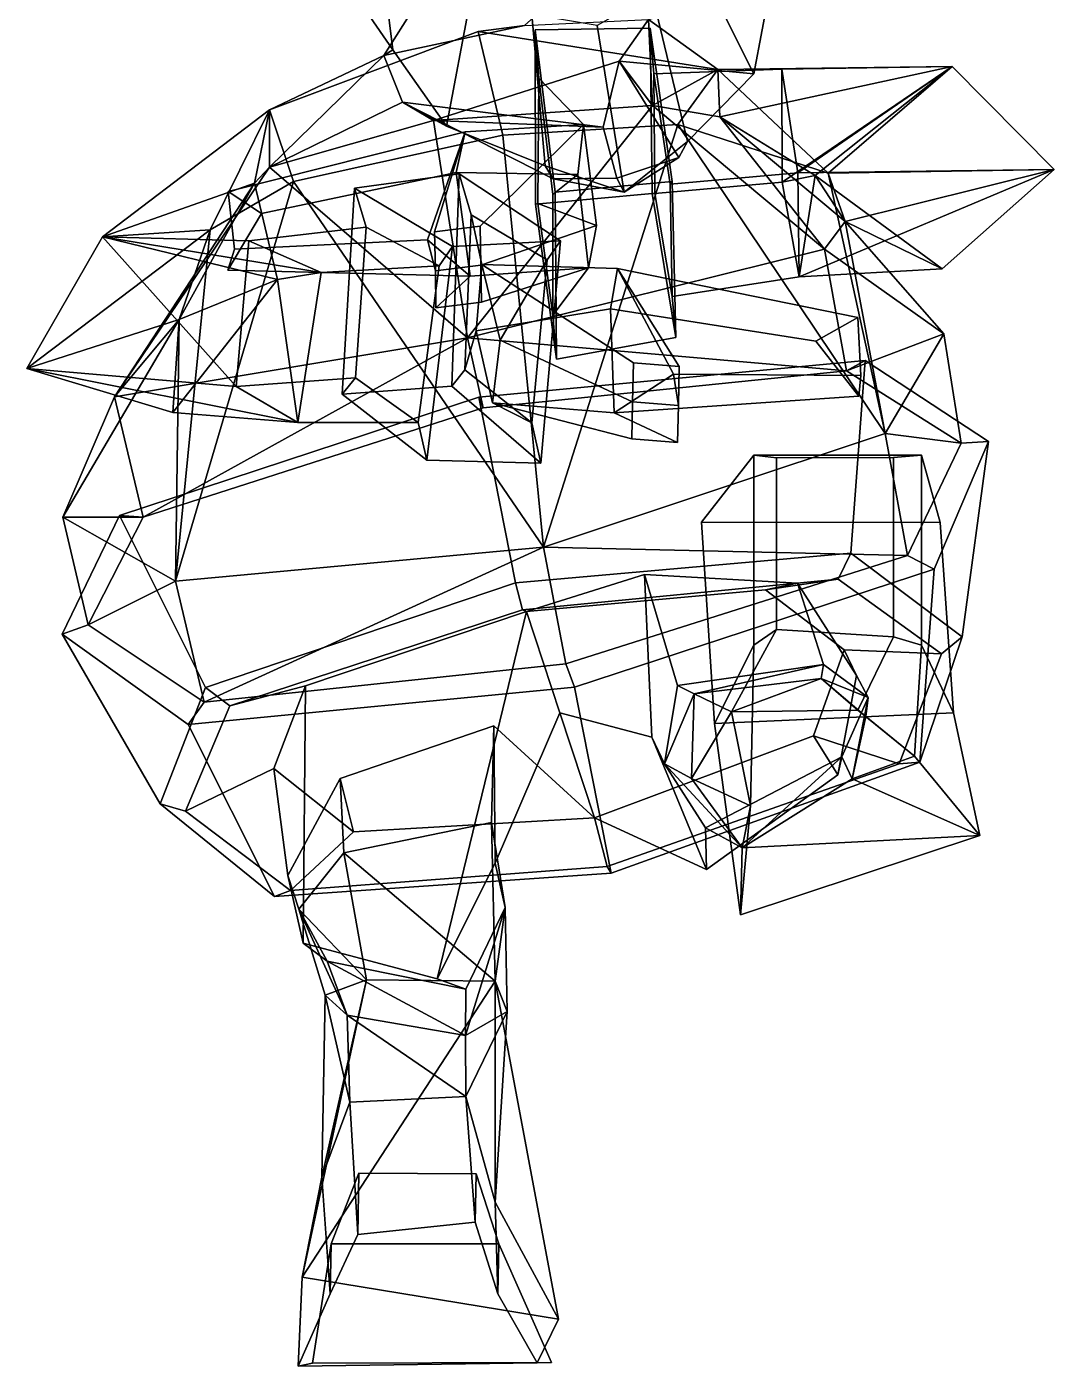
# Model space of a CAD drawing. Extents: x -152 to 137, y -213 to 355.
# Drawn here: x -152.4 to 136.7, y -213 to 163.6 of the extents above; entities that cross this region are included whole.
import ezdxf

# ---------------------------------------------------------------- set-up
doc = ezdxf.new("R2010")
doc.units = 0

msp = doc.modelspace()

# ---------------------------------------------------------------- linework, layer by layer
for points in [[(36.36599, 181.750946, 51.260868), (52.130814, 150.348328, 29.787294), (56.853523, 175.189636, 5.35441), (56.220848, 191.450195, 32.964954)], [(-49.413517, 157.107117, 10.951882), (-51.364155, 173.143433, 38.631847), (-49.67292, 183.417603, 32.132759), (-58.557117, 170.454681, 2.518643)], [(33.523499, 131.341675, 68.909218), (52.130814, 150.348328, 29.787294), (36.36599, 181.750946, 51.260868), (23.551144, 172.780945, 74.875305)], [(-51.937607, 155.555298, 0.538754), (-41.281219, 172.443359, -31.494701), (-0.441262, 174.676544, -43.297195), (-12.39072, 163.986176, -16.901499)], [(52.130814, 150.348328, 29.787294), (14.306544, 153.945526, 22.810211), (22.530575, 165.661621, 0.23587), (56.853523, 175.189636, 5.35441)], [(-49.413517, 157.107117, 10.951882), (-58.557117, 170.454681, 2.518643), (-41.281219, 172.443359, -31.494701), (-51.937607, 155.555298, 0.538754)], [(-27.663013, 170.855713, 54.633507), (-51.364155, 173.143433, 38.631847), (-49.413517, 157.107117, 10.951882), (-34.292454, 135.642456, 34.339523)], [(-6.565537, 124.520081, 71.020851), (-10.266356, 167.02655, 76.656601), (-27.663013, 170.855713, 54.633507), (-34.292454, 135.642456, 34.339523)], [(15.674075, 117.117493, 76.706055), (33.523499, 131.341675, 68.909218), (23.551144, 172.780945, 74.875305), (8.105914, 163.937561, 84.277039)], [(15.674075, 117.117493, 76.706055), (8.105914, 163.937561, 84.277039), (-10.266356, 167.02655, 76.656601), (-6.565537, 124.520081, 71.020851)], [(-25.376297, 162.254944, -22.568611), (-84.12928, 140.202606, -23.534355), (-51.937607, 155.555298, 0.538754), (-12.39072, 163.986176, -16.901499)], [(-25.376297, 162.254944, -22.568611), (-18.47473, 133.084717, -66.538635), (-77.360039, 120.048126, -63.901699), (-84.12928, 140.202606, -23.534355)], [(-12.39072, 163.986176, -16.901499), (22.530575, 165.661621, 0.23587), (41.976154, 151.591919, -23.595238), (-25.376297, 162.254944, -22.568611)], [(-25.376297, 162.254944, -22.568611), (41.976154, 151.591919, -23.595238), (30.731501, 136.114685, -60.529232), (-18.47473, 133.084717, -66.538635)], [(23.56686, 116.672272, 57.893818), (-9.303629, 113.746887, 60.763447), (-9.371908, 162.706604, 114.87867), (22.966101, 163.250244, 113.028969)], [(-3.751939, 117.097839, 156.742813), (29.209257, 120.077972, 155.44133), (22.966101, 163.250244, 113.028969), (-9.371908, 162.706604, 114.87867)], [(-9.303629, 113.746887, 60.763447), (-8.589653, 113.871307, 72.678818), (-8.295075, 149.18689, 113.717171), (-9.371908, 162.706604, 114.87867)], [(-3.751939, 117.097839, 156.742813), (-9.371908, 162.706604, 114.87867), (-8.295075, 149.18689, 113.717171), (-4.383827, 116.409912, 145.390457)], [(23.619978, 141.449341, 33.653625), (22.530575, 165.661621, 0.23587), (14.306544, 153.945526, 22.810211)], [(41.976154, 151.591919, -23.595238), (22.530575, 165.661621, 0.23587), (23.619978, 141.449341, 33.653625)], [(23.56686, 116.672272, 57.893818), (22.966101, 163.250244, 113.028969), (23.989214, 150.343628, 111.839508), (24.296804, 116.759064, 70.019577)], [(29.209257, 120.077972, 155.44133), (28.571348, 119.339142, 143.919205), (23.989214, 150.343628, 111.839508), (22.966101, 163.250244, 113.028969)], [(-84.12928, 140.202606, -23.534355), (-84.065704, 124.091736, 30.010159), (-51.937607, 155.555298, 0.538754)], [(-84.065704, 124.091736, 30.010159), (-46.723663, 142.43277, 23.155243), (-51.937607, 155.555298, 0.538754)], [(-34.292454, 135.642456, 34.339523), (-49.413517, 157.107117, 10.951882), (-51.937607, 155.555298, 0.538754), (-46.723663, 142.43277, 23.155243)], [(9.779652, 135.394714, 23.845552), (-37.975262, 137.237854, 32.893066), (14.306544, 153.945526, 22.810211)], [(-37.975262, 137.237854, 32.893066), (23.619978, 141.449341, 33.653625), (14.306544, 153.945526, 22.810211)], [(31.020636, 126.883789, 53.637806), (13.644152, 121.070984, 50.939976), (9.779652, 135.394714, 23.845552), (14.306544, 153.945526, 22.810211)], [(33.523499, 131.341675, 68.909218), (31.020636, 126.883789, 53.637806), (14.306544, 153.945526, 22.810211), (52.130814, 150.348328, 29.787294)], [(42.581799, 138.275635, 19.045029), (41.976154, 151.591919, -23.595238), (23.619978, 141.449341, 33.653625)], [(60.061024, 151.635986, 109.741608), (60.162231, 119.908325, 67.119446), (24.296804, 116.759064, 70.019577), (23.989214, 150.343628, 111.839508)], [(28.571348, 119.339142, 143.919205), (64.511711, 122.53363, 142.314682), (60.061024, 151.635986, 109.741608), (23.989214, 150.343628, 111.839508)], [(73.055954, 122.428802, -39.310867), (30.731501, 136.114685, -60.529232), (41.976154, 151.591919, -23.595238)], [(42.581799, 138.275635, 19.045029), (107.933464, 152.44458, 87.429832), (41.976154, 151.591919, -23.595238)], [(73.055954, 122.428802, -39.310867), (41.976154, 151.591919, -23.595238), (107.933464, 152.44458, 87.429832)], [(42.581799, 138.275635, 19.045029), (69.352699, 121.757813, 69.252876), (107.933464, 152.44458, 87.429832)], [(60.162231, 119.908325, 67.119446), (60.061024, 151.635986, 109.741608), (107.933464, 152.44458, 87.429832)], [(64.511711, 122.53363, 142.314682), (107.933464, 152.44458, 87.429832), (60.061024, 151.635986, 109.741608)], [(60.162231, 119.908325, 67.119446), (107.933464, 152.44458, 87.429832), (69.352699, 121.757813, 69.252876)], [(64.511711, 122.53363, 142.314682), (136.650269, 123.490356, 101.986656), (107.933464, 152.44458, 87.429832)], [(73.055954, 122.428802, -39.310867), (107.933464, 152.44458, 87.429832), (136.650269, 123.490356, 101.986656)], [(7.862379, 107.699005, 83.830322), (4.222091, 136.086121, 104.396461), (-8.295075, 149.18689, 113.717171), (-8.589653, 113.871307, 72.678818)], [(2.673694, 122.05603, 130.210419), (-4.383827, 116.409912, 145.390457), (-8.295075, 149.18689, 113.717171), (4.222091, 136.086121, 104.396461)], [(-88.363007, 119.60553, 15.139408), (-84.12928, 140.202606, -23.534355), (-131.096634, 104.554413, 76.821075)], [(-100.815468, 106.531891, -46.096214), (-131.096634, 104.554413, 76.821075), (-84.12928, 140.202606, -23.534355)], [(-100.815468, 106.531891, -46.096214), (-84.12928, 140.202606, -23.534355), (-77.360039, 120.048126, -63.901699)], [(-88.363007, 119.60553, 15.139408), (-84.065704, 124.091736, 30.010159), (-84.12928, 140.202606, -23.534355)], [(-37.975262, 137.237854, 32.893066), (-46.723663, 142.43277, 23.155243), (-84.065704, 124.091736, 30.010159)], [(-6.565537, 124.520081, 71.020851), (-34.292454, 135.642456, 34.339523), (-46.723663, 142.43277, 23.155243), (-4.305481, 120.872681, 55.498562)], [(-4.305481, 120.872681, 55.498562), (-46.723663, 142.43277, 23.155243), (9.779652, 135.394714, 23.845552), (13.644152, 121.070984, 50.939976)], [(9.779652, 135.394714, 23.845552), (-46.723663, 142.43277, 23.155243), (-37.975262, 137.237854, 32.893066)], [(-28.376822, 76.094177, 104.365303), (23.619978, 141.449341, 33.653625), (-37.975262, 137.237854, 32.893066)], [(-28.376822, 76.094177, 104.365303), (71.992226, 101.103638, 76.119888), (23.619978, 141.449341, 33.653625)], [(71.992226, 101.103638, 76.119888), (42.581799, 138.275635, 19.045029), (23.619978, 141.449341, 33.653625)], [(-28.376822, 76.094177, 104.365303), (-37.975262, 137.237854, 32.893066), (-84.065704, 124.091736, 30.010159)], [(-37.697823, 105.925873, 53.95977), (-29.033543, 134.036926, 105.391533), (4.222091, 136.086121, 104.396461), (-24.884073, 107.489166, 54.868546)], [(-31.590387, 122.662079, 139.794144), (2.673694, 122.05603, 130.210419), (4.222091, 136.086121, 104.396461), (-29.033543, 134.036926, 105.391533)], [(-24.611341, 96.562408, 57.983849), (-24.884073, 107.489166, 54.868546), (4.222091, 136.086121, 104.396461), (7.862379, 107.699005, 83.830322)], [(-6.997946, 17.269974, -105.002113), (-18.47473, 133.084717, -66.538635), (30.731501, 136.114685, -60.529232)], [(89.084946, 49.264786, -68.366508), (-6.997946, 17.269974, -105.002113), (30.731501, 136.114685, -60.529232)], [(89.084946, 49.264786, -68.366508), (30.731501, 136.114685, -60.529232), (73.055954, 122.428802, -39.310867)], [(71.992226, 101.103638, 76.119888), (77.844963, 108.814117, -0.962246), (42.581799, 138.275635, 19.045029)], [(77.844963, 108.814117, -0.962246), (69.352699, 121.757813, 69.252876), (42.581799, 138.275635, 19.045029)], [(-93.907196, 101.044342, 85.501282), (-95.78006, 117.287109, 99.463966), (-29.033543, 134.036926, 105.391533), (-39.637474, 103.72522, 78.531609)], [(-86.384926, 111.132477, 118.156395), (-31.590387, 122.662079, 139.794144), (-29.033543, 134.036926, 105.391533), (-95.78006, 117.287109, 99.463966)], [(-6.997946, 17.269974, -105.002113), (-77.360039, 120.048126, -63.901699), (-18.47473, 133.084717, -66.538635)], [(-37.430309, 94.960297, 56.955551), (-39.637474, 103.72522, 78.531609), (-29.033543, 134.036926, 105.391533), (-37.697823, 105.925873, 53.95977)], [(15.674075, 117.117493, 76.706055), (31.020636, 126.883789, 53.637806), (33.523499, 131.341675, 68.909218)], [(15.674075, 117.117493, 76.706055), (-6.565537, 124.520081, 71.020851), (-4.305481, 120.872681, 55.498562)], [(15.674075, 117.117493, 76.706055), (13.644152, 121.070984, 50.939976), (31.020636, 126.883789, 53.637806)], [(-28.376822, 76.094177, 104.365303), (-84.065704, 124.091736, 30.010159), (-127.663765, 59.570602, 67.401855)], [(-127.663765, 59.570602, 67.401855), (-84.065704, 124.091736, 30.010159), (-88.363007, 119.60553, 15.139408)], [(-95.800072, 95.201019, 103.844055), (-27.621944, 93.465118, 114.212563), (-31.590387, 122.662079, 139.794144), (-86.384926, 111.132477, 118.156395)], [(-32.820263, 62.539352, 161.372925), (-30.778389, 122.280853, 144.310318), (-60.176144, 118.242645, 131.31308), (-63.6665, 60.29483, 149.520203)], [(-32.605782, 101.85321, 66.65229), (-60.176144, 118.242645, 131.31308), (-30.778389, 122.280853, 144.310318), (-2.258872, 103.429626, 79.837181)], [(-32.820263, 62.539352, 161.372925), (-29.140091, 67.115402, 151.612564), (-27.385519, 110.737701, 137.943573), (-30.778389, 122.280853, 144.310318)], [(-27.621944, 93.465118, 114.212563), (5.614132, 95.856567, 114.299812), (2.673694, 122.05603, 130.210419), (-31.590387, 122.662079, 139.794144)], [(-2.258872, 103.429626, 79.837181), (-30.778389, 122.280853, 144.310318), (-27.385519, 110.737701, 137.943573), (-5.987523, 98.092896, 89.843063)], [(5.614132, 95.856567, 114.299812), (-4.441304, 82.512268, 111.977676), (-4.383827, 116.409912, 145.390457), (2.673694, 122.05603, 130.210419)], [(15.674075, 117.117493, 76.706055), (-4.305481, 120.872681, 55.498562), (13.644152, 121.070984, 50.939976)], [(64.877045, 93.303665, 107.522141), (64.511711, 122.53363, 142.314682), (28.571348, 119.339142, 143.919205), (29.179173, 87.746246, 109.816658)], [(64.877045, 93.303665, 107.522141), (60.162231, 119.908325, 67.119446), (69.352699, 121.757813, 69.252876)], [(64.877045, 93.303665, 107.522141), (136.650269, 123.490356, 101.986656), (64.511711, 122.53363, 142.314682)], [(64.877045, 93.303665, 107.522141), (105.097702, 95.50708, 87.178215), (136.650269, 123.490356, 101.986656)], [(64.877045, 93.303665, 107.522141), (69.352699, 121.757813, 69.252876), (105.097702, 95.50708, 87.178215)], [(105.097702, 95.50708, 87.178215), (69.352699, 121.757813, 69.252876), (77.844963, 108.814117, -0.962246)], [(77.844963, 108.814117, -0.962246), (73.055954, 122.428802, -39.310867), (136.650269, 123.490356, 101.986656)], [(89.084946, 49.264786, -68.366508), (73.055954, 122.428802, -39.310867), (77.844963, 108.814117, -0.962246)], [(105.097702, 95.50708, 87.178215), (77.844963, 108.814117, -0.962246), (136.650269, 123.490356, 101.986656)], [(-88.363007, 119.60553, 15.139408), (-131.096634, 104.554413, 76.821075), (-81.880035, 92.51857, 62.440781)], [(-127.663765, 59.570602, 67.401855), (-88.363007, 119.60553, 15.139408), (-109.54425, 81.253357, -12.873686)], [(-110.571053, 7.731735, -77.084541), (-77.360039, 120.048126, -63.901699), (-6.997946, 17.269974, -105.002113)], [(-110.571053, 7.731735, -77.084541), (-100.815468, 106.531891, -46.096214), (-77.360039, 120.048126, -63.901699)], [(-109.54425, 81.253357, -12.873686), (-88.363007, 119.60553, 15.139408), (-81.880035, 92.51857, 62.440781)], [(-95.800072, 95.201019, 103.844055), (-86.384926, 111.132477, 118.156395), (-95.78006, 117.287109, 99.463966), (-93.907196, 101.044342, 85.501282)], [(-63.6665, 60.29483, 149.520203), (-60.176144, 118.242645, 131.31308), (-56.912102, 107.259827, 125.167648), (-59.922165, 64.903061, 139.597672)], [(-32.605782, 101.85321, 66.65229), (-36.391323, 96.386673, 76.818954), (-56.912102, 107.259827, 125.167648), (-60.176144, 118.242645, 131.31308)], [(-3.344051, 70.093887, 112.68882), (-3.751939, 117.097839, 156.742813), (-4.383827, 116.409912, 145.390457), (-4.441304, 82.512268, 111.977676)], [(30.195889, 76.249451, 110.489555), (29.209257, 120.077972, 155.44133), (-3.751939, 117.097839, 156.742813), (-3.344051, 70.093887, 112.68882)], [(30.195889, 76.249451, 110.489555), (23.56686, 116.672272, 57.893818), (24.296804, 116.759064, 70.019577), (29.179173, 87.746246, 109.816658)], [(60.162231, 119.908325, 67.119446), (64.877045, 93.303665, 107.522141), (29.179173, 87.746246, 109.816658), (24.296804, 116.759064, 70.019577)], [(30.195889, 76.249451, 110.489555), (29.179173, 87.746246, 109.816658), (28.571348, 119.339142, 143.919205), (29.209257, 120.077972, 155.44133)], [(30.195889, 76.249451, 110.489555), (-3.344051, 70.093887, 112.68882), (-9.303629, 113.746887, 60.763447), (23.56686, 116.672272, 57.893818)], [(-3.344051, 70.093887, 112.68882), (-4.441304, 82.512268, 111.977676), (-8.589653, 113.871307, 72.678818), (-9.303629, 113.746887, 60.763447)], [(5.614132, 95.856567, 114.299812), (7.862379, 107.699005, 83.830322), (-8.589653, 113.871307, 72.678818), (-4.441304, 82.512268, 111.977676)], [(-25.927713, 78.135376, 133.851974), (-24.399094, 96.715607, 113.350601), (-27.385519, 110.737701, 137.943573), (-29.140091, 67.115402, 151.612564)], [(-19.223583, 75.438507, 88.995193), (-5.987523, 98.092896, 89.843063), (-27.385519, 110.737701, 137.943573), (-24.399094, 96.715607, 113.350601)], [(-100.815468, 106.531891, -46.096214), (-152.388031, 67.502228, 69.318954), (-131.096634, 104.554413, 76.821075)], [(-109.54425, 81.253357, -12.873686), (-152.388031, 67.502228, 69.318954), (-100.815468, 106.531891, -46.096214)], [(-110.571053, 7.731735, -77.084541), (-109.54425, 81.253357, -12.873686), (-100.815468, 106.531891, -46.096214)], [(-59.922165, 64.903061, 139.597672), (-56.912102, 107.259827, 125.167648), (-89.902672, 103.37384, 110.892914), (-93.492584, 62.490265, 126.494408)], [(-89.902672, 103.37384, 110.892914), (-56.912102, 107.259827, 125.167648), (-36.391323, 96.386673, 76.818954), (-69.549194, 94.525848, 62.615051)], [(-37.430309, 94.960297, 56.955551), (-37.697823, 105.925873, 53.95977), (-24.884073, 107.489166, 54.868546), (-24.611341, 96.562408, 57.983849)], [(-24.455706, 86.160339, 61.491791), (-24.611341, 96.562408, 57.983849), (7.862379, 107.699005, 83.830322), (5.614132, 95.856567, 114.299812)], [(71.992226, 101.103638, 76.119888), (105.557426, 77.295258, -3.14121), (77.844963, 108.814117, -0.962246)], [(105.557426, 77.295258, -3.14121), (89.084946, 49.264786, -68.366508), (77.844963, 108.814117, -0.962246)], [(-93.492584, 62.490265, 126.494408), (-131.096634, 104.554413, 76.821075), (-152.388031, 67.502228, 69.318954)], [(-69.549194, 94.525848, 62.615051), (-81.880035, 92.51857, 62.440781), (-131.096634, 104.554413, 76.821075)], [(-69.549194, 94.525848, 62.615051), (-131.096634, 104.554413, 76.821075), (-89.902672, 103.37384, 110.892914)], [(-93.492584, 62.490265, 126.494408), (-89.902672, 103.37384, 110.892914), (-131.096634, 104.554413, 76.821075)], [(-95.800072, 95.201019, 103.844055), (-93.907196, 101.044342, 85.501282), (-39.637474, 103.72522, 78.531609), (-27.621944, 93.465118, 114.212563)], [(-39.875576, 41.70491, 94.465843), (-42.244991, 52.280151, 98.492401), (-36.391323, 96.386673, 76.818954), (-32.605782, 101.85321, 66.65229)], [(-39.875576, 41.70491, 94.465843), (-32.605782, 101.85321, 66.65229), (-2.258872, 103.429626, 79.837181), (-7.76669, 40.852188, 106.125488)], [(-37.307495, 84.588898, 60.569363), (-27.621944, 93.465118, 114.212563), (-39.637474, 103.72522, 78.531609), (-37.430309, 94.960297, 56.955551)], [(-7.76669, 40.852188, 106.125488), (-2.258872, 103.429626, 79.837181), (-5.987523, 98.092896, 89.843063), (-10.330918, 52.267975, 110.487923)], [(78.246834, 66.845154, 74.772491), (71.992226, 101.103638, 76.119888), (-28.376822, 76.094177, 104.365303)], [(-21.373138, 57.817123, 114.185463), (-10.330918, 52.267975, 110.487923), (-5.987523, 98.092896, 89.843063), (-19.223583, 75.438507, 88.995193)], [(78.246834, 66.845154, 74.772491), (105.557426, 77.295258, -3.14121), (71.992226, 101.103638, 76.119888)], [(-76.131035, 52.293091, 85.755722), (-81.880035, 92.51857, 62.440781), (-69.549194, 94.525848, 62.615051)], [(-69.549194, 94.525848, 62.615051), (-36.391323, 96.386673, 76.818954), (-42.244991, 52.280151, 98.492401), (-76.131035, 52.293091, 85.755722)], [(-37.307495, 84.588898, 60.569363), (-37.430309, 94.960297, 56.955551), (-24.611341, 96.562408, 57.983849), (-24.455706, 86.160339, 61.491791)], [(-37.307495, 84.588898, 60.569363), (-24.455706, 86.160339, 61.491791), (5.614132, 95.856567, 114.299812), (-27.621944, 93.465118, 114.212563)], [(11.780216, 84.281738, 145.438309), (13.80331, 95.643097, 110.995735), (-24.399094, 96.715607, 113.350601), (-25.927713, 78.135376, 133.851974)], [(18.018848, 58.161591, 63.574753), (-19.223583, 75.438507, 88.995193), (-24.399094, 96.715607, 113.350601), (18.269156, 69.09964, 60.497467)], [(31.133463, 68.099152, 61.482861), (18.269156, 69.09964, 60.497467), (-24.399094, 96.715607, 113.350601), (13.80331, 95.643097, 110.995735)], [(69.605392, 75.219604, 132.108337), (81.363197, 81.836914, 114.975883), (13.80331, 95.643097, 110.995735), (11.780216, 84.281738, 145.438309)], [(82.267906, 65.572205, 100.942627), (29.542437, 65.90744, 86.080528), (13.80331, 95.643097, 110.995735), (81.363197, 81.836914, 114.975883)], [(30.907518, 57.122925, 64.44281), (31.133463, 68.099152, 61.482861), (13.80331, 95.643097, 110.995735), (29.542437, 65.90744, 86.080528)], [(-111.282074, 55.094635, 56.543644), (-109.54425, 81.253357, -12.873686), (-81.880035, 92.51857, 62.440781)], [(-76.131035, 52.293091, 85.755722), (-111.282074, 55.094635, 56.543644), (-81.880035, 92.51857, 62.440781)], [(12.882504, 55.02063, 119.646828), (11.780216, 84.281738, 145.438309), (-25.927713, 78.135376, 133.851974), (-21.373138, 57.817123, 114.185463)], [(81.702927, 59.758942, 119.383652), (69.605392, 75.219604, 132.108337), (11.780216, 84.281738, 145.438309), (12.882504, 55.02063, 119.646828)], [(-111.282074, 55.094635, 56.543644), (-152.388031, 67.502228, 69.318954), (-109.54425, 81.253357, -12.873686)], [(-127.663765, 59.570602, 67.401855), (-109.54425, 81.253357, -12.873686), (-142.227219, 25.750351, -13.960785)], [(-142.227219, 25.750351, -13.960785), (-109.54425, 81.253357, -12.873686), (-110.571053, 7.731735, -77.084541)], [(81.702927, 59.758942, 119.383652), (82.267906, 65.572205, 100.942627), (81.363197, 81.836914, 114.975883), (69.605392, 75.219604, 132.108337)], [(-119.628067, 25.682617, 66.13224), (-28.376822, 76.094177, 104.365303), (-127.663765, 59.570602, 67.401855)], [(-119.628067, 25.682617, 66.13224), (-24.041298, 56.446594, 98.677116), (-28.376822, 76.094177, 104.365303)], [(-21.373138, 57.817123, 114.185463), (-25.927713, 78.135376, 133.851974), (-29.140091, 67.115402, 151.612564), (-10.330918, 52.267975, 110.487923)], [(78.246834, 66.845154, 74.772491), (-28.376822, 76.094177, 104.365303), (-24.041298, 56.446594, 98.677116)], [(17.803843, 47.751572, 67.055901), (-21.373138, 57.817123, 114.185463), (-19.223583, 75.438507, 88.995193), (18.018848, 58.161591, 63.574753)], [(78.246834, 66.845154, 74.772491), (110.437813, 46.532211, 5.3652), (105.557426, 77.295258, -3.14121)], [(110.437813, 46.532211, 5.3652), (89.084946, 49.264786, -68.366508), (105.557426, 77.295258, -3.14121)], [(-14.925986, 7.244141, 124.32534), (79.445343, 15.551926, 96.148529), (83.500717, 69.799835, 83.214256), (-25.187284, 59.467163, 110.531876)], [(-25.187284, 59.467163, 110.531876), (83.500717, 69.799835, 83.214256), (78.246834, 66.845154, 74.772491), (-24.041298, 56.446594, 98.677116)], [(30.907518, 57.122925, 64.44281), (18.018848, 58.161591, 63.574753), (18.269156, 69.09964, 60.497467), (31.133463, 68.099152, 61.482861)], [(118.116531, 46.967773, 5.985728), (110.437813, 46.532211, 5.3652), (78.246834, 66.845154, 74.772491), (83.500717, 69.799835, 83.214256)], [(83.500717, 69.799835, 83.214256), (79.445343, 15.551926, 96.148529), (110.754791, -7.967941, 18.775633), (118.116531, 46.967773, 5.985728)], [(-76.131035, 52.293091, 85.755722), (-93.492584, 62.490265, 126.494408), (-152.388031, 67.502228, 69.318954)], [(-76.131035, 52.293091, 85.755722), (-152.388031, 67.502228, 69.318954), (-111.282074, 55.094635, 56.543644)], [(-76.131035, 52.293091, 85.755722), (-42.244991, 52.280151, 98.492401), (-59.922165, 64.903061, 139.597672), (-93.492584, 62.490265, 126.494408)], [(-39.875576, 41.70491, 94.465843), (-63.6665, 60.29483, 149.520203), (-59.922165, 64.903061, 139.597672), (-42.244991, 52.280151, 98.492401)], [(-7.76669, 40.852188, 106.125488), (-10.330918, 52.267975, 110.487923), (-29.140091, 67.115402, 151.612564), (-32.820263, 62.539352, 161.372925)], [(81.702927, 59.758942, 119.383652), (12.882504, 55.02063, 119.646828), (29.542437, 65.90744, 86.080528), (82.267906, 65.572205, 100.942627)], [(30.708097, 46.744659, 68.033394), (30.907518, 57.122925, 64.44281), (29.542437, 65.90744, 86.080528), (12.882504, 55.02063, 119.646828)], [(-39.875576, 41.70491, 94.465843), (-7.76669, 40.852188, 106.125488), (-32.820263, 62.539352, 161.372925), (-63.6665, 60.29483, 149.520203)], [(-119.628067, 25.682617, 66.13224), (-127.663765, 59.570602, 67.401855), (-142.227219, 25.750351, -13.960785)], [(-14.925986, 7.244141, 124.32534), (-25.187284, 59.467163, 110.531876), (-126.309235, 26.154526, 74.052856), (-102.091171, -22.211853, 88.221695)], [(-25.187284, 59.467163, 110.531876), (-24.041298, 56.446594, 98.677116), (-119.628067, 25.682617, 66.13224), (-126.309235, 26.154526, 74.052856)], [(30.708097, 46.744659, 68.033394), (12.882504, 55.02063, 119.646828), (-21.373138, 57.817123, 114.185463), (17.803843, 47.751572, 67.055901)], [(30.708097, 46.744659, 68.033394), (17.803843, 47.751572, 67.055901), (18.018848, 58.161591, 63.574753), (30.907518, 57.122925, 64.44281)], [(95.378052, 14.889511, -70.039375), (-6.997946, 17.269974, -105.002113), (89.084946, 49.264786, -68.366508)], [(110.437813, 46.532211, 5.3652), (95.378052, 14.889511, -70.039375), (89.084946, 49.264786, -68.366508)], [(102.859001, 11.089966, -80.423149), (95.378052, 14.889511, -70.039375), (110.437813, 46.532211, 5.3652), (118.116531, 46.967773, 5.985728)], [(110.754791, -7.967941, 18.775633), (98.803627, -43.157944, -67.488869), (102.859001, 11.089966, -80.423149), (118.116531, 46.967773, 5.985728)], [(37.409695, 24.300827, 180.889526), (104.593094, 24.196396, 181.042633), (99.316528, 43.122574, 153.297897), (52.176582, 43.122574, 153.297897)], [(37.409695, 24.300827, 180.889526), (52.176582, 43.122574, 153.297897), (52.176575, -10.251999, 127.036537), (41.113564, -32.273804, 139.601273)], [(52.176582, 43.122574, 153.297897), (58.490707, 42.405487, 128.058395), (58.4907, -5.919052, 106.88205), (52.176575, -10.251999, 127.036537)], [(52.176582, 43.122574, 153.297897), (99.316528, 43.122574, 153.297897), (91.480225, 42.509918, 127.905312), (58.490707, 42.405487, 128.058395)], [(58.490707, 42.405487, 128.058395), (91.480225, 42.509918, 127.905312), (91.480217, -7.946625, 109.854347), (58.4907, -5.919052, 106.88205)], [(99.316528, 43.122574, 153.297897), (99.316521, -10.251999, 127.036537), (91.480217, -7.946625, 109.854347), (91.480225, 42.509918, 127.905312)], [(104.593094, 24.196396, 181.042633), (108.296951, -29.27372, 141.775986), (99.316521, -10.251999, 127.036537), (99.316528, 43.122574, 153.297897)], [(-126.309235, 26.154526, 74.052856), (-142.390915, -7.223785, -5.389391), (-114.866486, -54.902367, 8.923826), (-102.091171, -22.211853, 88.221695)], [(-142.390915, -7.223785, -5.389391), (-126.309235, 26.154526, 74.052856), (-119.628067, 25.682617, 66.13224), (-135.150818, -4.555878, -5.358485)], [(-119.628067, 25.682617, 66.13224), (-142.227219, 25.750351, -13.960785), (-135.150818, -4.555878, -5.358485)], [(-135.150818, -4.555878, -5.358485), (-142.227219, 25.750351, -13.960785), (-110.571053, 7.731735, -77.084541)], [(104.593094, 24.196396, 181.042633), (37.409695, 24.300827, 180.889526), (41.113564, -32.273804, 139.601273), (108.296951, -29.27372, 141.775986)], [(-102.496841, -26.273026, -78.679626), (-110.571053, 7.731735, -77.084541), (-6.997946, 17.269974, -105.002113)], [(-102.496841, -26.273026, -78.679626), (-6.997946, 17.269974, -105.002113), (-0.718249, -15.551315, -102.689728)], [(-14.925986, 7.244141, 124.32534), (-12.887633, -0.317947, 113.67012), (75.854416, 8.257217, 88.92984), (79.445343, 15.551926, 96.148529)], [(95.378052, 14.889511, -70.039375), (-0.718249, -15.551315, -102.689728), (-6.997946, 17.269974, -105.002113)], [(79.445343, 15.551926, 96.148529), (75.854416, 8.257217, 88.92984), (104.933624, -12.703049, 19.386673), (110.754791, -7.967941, 18.775633)], [(102.859001, 11.089966, -80.423149), (1.707692, -22.134384, -116.926498), (-0.718249, -15.551315, -102.689728), (95.378052, 14.889511, -70.039375)], [(-135.150818, -4.555878, -5.358485), (-110.571053, 7.731735, -77.084541), (-102.496841, -26.273026, -78.679626)], [(-12.887633, -0.317947, 113.67012), (-11.833876, -0.859619, 92.118019), (55.434166, 5.232178, 71.81189), (75.854416, 8.257217, 88.92984)], [(-11.833876, -0.859619, 92.118019), (21.346527, 9.617935, 68.373215), (64.409393, 7.131805, 48.079437), (55.434166, 5.232178, 71.81189)], [(23.404423, -36.179237, 22.485647), (21.346527, 9.617935, 68.373215), (-11.833876, -0.859619, 92.118019), (-2.461946, -29.282845, 12.896194)], [(98.803627, -43.157944, -67.488869), (11.982021, -74.362572, -103.130661), (1.707692, -22.134384, -116.926498), (102.859001, 11.089966, -80.423149)], [(30.626677, -21.618652, 47.833641), (21.346527, 9.617935, 68.373215), (23.404423, -36.179237, 22.485647), (27.017385, -43.630844, 28.807718)], [(30.626677, -21.618652, 47.833641), (71.746964, -15.715088, 36.601063), (64.409393, 7.131805, 48.079437), (21.346527, 9.617935, 68.373215)], [(75.854416, 8.257217, 88.92984), (55.434166, 5.232178, 71.81189), (77.5858, -11.614792, 16.528639), (104.933624, -12.703049, 19.386673)], [(-14.925986, 7.244141, 124.32534), (-102.091171, -22.211853, 88.221695), (-95.303787, -27.347641, 81.456177), (-12.887633, -0.317947, 113.67012)], [(55.434166, 5.232178, 71.81189), (64.409393, 7.131805, 48.079437), (81.025337, -18.846085, 18.218353), (77.5858, -11.614792, 16.528639)], [(71.746964, -15.715088, 36.601063), (84.262527, -25.039192, 22.828188), (81.025337, -18.846085, 18.218353), (64.409393, 7.131805, 48.079437)], [(-12.887633, -0.317947, 113.67012), (-95.303787, -27.347641, 81.456177), (-74.014503, -21.696136, 66.159477), (-11.833876, -0.859619, 92.118019)], [(-11.833876, -0.859619, 92.118019), (-74.014503, -21.696136, 66.159477), (-74.65432, -94.040817, 23.804382), (-36.975388, -104.119362, 47.354988)], [(-2.461946, -29.282845, 12.896194), (-11.833876, -0.859619, 92.118019), (-36.975388, -104.119362, 47.354988), (-20.625631, -71.610474, 7.813053)], [(-106.950951, -32.555344, -89.584549), (-142.390915, -7.223785, -5.389391), (-135.150818, -4.555878, -5.358485), (-102.496841, -26.273026, -78.679626)], [(-114.866486, -54.902367, 8.923826), (-142.390915, -7.223785, -5.389391), (-106.950951, -32.555344, -89.584549), (-82.732895, -80.921722, -75.41571)], [(51.183517, -55.479095, 98.402443), (52.176575, -10.251999, 127.036537), (58.4907, -5.919052, 106.88205), (45.861088, -29.053452, 75.502014)], [(45.861088, -29.053452, 75.502014), (58.4907, -5.919052, 106.88205), (91.480217, -7.946625, 109.854347), (81.405891, -28.535767, 73.240715)], [(48.409302, -86.128723, 124.45298), (41.113564, -32.273804, 139.601273), (52.176575, -10.251999, 127.036537), (51.183517, -55.479095, 98.402443)], [(97.318069, -41.530464, 88.807671), (81.405891, -28.535767, 73.240715), (91.480217, -7.946625, 109.854347), (99.316521, -10.251999, 127.036537)], [(110.754791, -7.967941, 18.775633), (104.933624, -12.703049, 19.386673), (92.985634, -43.698425, -55.882023), (98.803627, -43.157944, -67.488869)], [(115.716225, -63.82621, 109.438393), (97.318069, -41.530464, 88.807671), (99.316521, -10.251999, 127.036537), (108.296951, -29.27372, 141.775986)], [(77.5858, -11.614792, 16.528639), (81.025337, -18.846085, 18.218353), (75.792961, -46.792534, -16.295065), (68.970947, -35.822235, -42.615829)], [(104.933624, -12.703049, 19.386673), (77.5858, -11.614792, 16.528639), (68.970947, -35.822235, -42.615829), (92.985634, -43.698425, -55.882023)], [(-106.950951, -32.555344, -89.584549), (-102.496841, -26.273026, -78.679626), (-0.718249, -15.551315, -102.689728), (1.707692, -22.134384, -116.926498)], [(35.39175, -23.987762, 61.309204), (71.746964, -15.715088, 36.601063), (30.626677, -21.618652, 47.833641)], [(35.39175, -23.987762, 61.309204), (71.056564, -19.697189, 52.402622), (71.746964, -15.715088, 36.601063)], [(71.056564, -19.697189, 52.402622), (84.262527, -25.039192, 22.828188), (71.746964, -15.715088, 36.601063)], [(-102.091171, -22.211853, 88.221695), (-114.866486, -54.902367, 8.923826), (-107.71479, -56.938812, 10.10133), (-95.303787, -27.347641, 81.456177)], [(-95.303787, -27.347641, 81.456177), (-107.71479, -56.938812, 10.10133), (-82.925682, -45.004883, 9.519867), (-74.014503, -21.696136, 66.159477)], [(-82.732895, -80.921722, -75.41571), (-106.950951, -32.555344, -89.584549), (1.707692, -22.134384, -116.926498), (11.982021, -74.362572, -103.130661)], [(-74.014503, -21.696136, 66.159477), (-82.925682, -45.004883, 9.519867), (-78.94207, -75.026649, -5.790071), (-74.65432, -94.040817, 23.804382)], [(35.39175, -23.987762, 61.309204), (30.626677, -21.618652, 47.833641), (27.017385, -43.630844, 28.807718)], [(45.861088, -29.053452, 75.502014), (71.056564, -19.697189, 52.402622), (35.39175, -23.987762, 61.309204)], [(81.405891, -28.535767, 73.240715), (71.056564, -19.697189, 52.402622), (45.861088, -29.053452, 75.502014)], [(71.056564, -19.697189, 52.402622), (83.696373, -30.31971, 45.87978), (84.262527, -25.039192, 22.828188)], [(81.405891, -28.535767, 73.240715), (83.696373, -30.31971, 45.87978), (71.056564, -19.697189, 52.402622)], [(84.262527, -25.039192, 22.828188), (76.884048, -41.722488, 10.297123), (75.792961, -46.792534, -16.295065), (81.025337, -18.846085, 18.218353)], [(35.39175, -23.987762, 61.309204), (27.017385, -43.630844, 28.807718), (34.65337, -47.795776, 54.918194)], [(45.861088, -29.053452, 75.502014), (35.39175, -23.987762, 61.309204), (34.65337, -47.795776, 54.918194)], [(79.804161, -47.848007, 42.122414), (76.884048, -41.722488, 10.297123), (84.262527, -25.039192, 22.828188)], [(83.696373, -30.31971, 45.87978), (79.804161, -47.848007, 42.122414), (84.262527, -25.039192, 22.828188)], [(7.285548, -58.845085, -69.500328), (-2.461946, -29.282845, 12.896194), (-20.625631, -71.610474, 7.813053), (-20.964382, -32.977051, -33.261467)], [(23.404423, -36.179237, 22.485647), (-2.461946, -29.282845, 12.896194), (7.285548, -58.845085, -69.500328), (38.859699, -73.34259, -30.664482)], [(51.183517, -55.479095, 98.402443), (45.861088, -29.053452, 75.502014), (34.65337, -47.795776, 54.918194)], [(115.716225, -63.82621, 109.438393), (108.296951, -29.27372, 141.775986), (41.113564, -32.273804, 139.601273), (48.409302, -86.128723, 124.45298)], [(97.318069, -41.530464, 88.807671), (83.696373, -30.31971, 45.87978), (81.405891, -28.535767, 73.240715)], [(-60.477726, -62.750542, -48.268234), (7.285548, -58.845085, -69.500328), (-20.964382, -32.977051, -33.261467), (-64.247169, -47.798325, -28.596313)], [(-63.240833, -68.685455, -28.20075), (-64.247169, -47.798325, -28.596313), (-20.964382, -32.977051, -33.261467), (-21.692753, -60.162903, -21.317789)], [(-17.769093, -84.045433, -4.153111), (-21.692753, -60.162903, -21.317789), (-20.964382, -32.977051, -33.261467), (-20.625631, -71.610474, 7.813053)], [(97.318069, -41.530464, 88.807671), (79.804161, -47.848007, 42.122414), (83.696373, -30.31971, 45.87978)], [(68.970947, -35.822235, -42.615829), (75.792961, -46.792534, -16.295065), (38.859699, -73.34259, -30.664482), (7.285548, -58.845085, -69.500328)], [(92.985634, -43.698425, -55.882023), (68.970947, -35.822235, -42.615829), (7.285548, -58.845085, -69.500328), (10.924763, -72.536285, -87.61837)], [(27.017385, -43.630844, 28.807718), (23.404423, -36.179237, 22.485647), (38.859699, -73.34259, -30.664482), (38.529892, -61.630035, 7.366044)], [(-107.71479, -56.938812, 10.10133), (-78.172569, -79.303284, -63.355686), (-60.477726, -62.750542, -48.268234), (-82.925682, -45.004883, 9.519867)], [(-82.925682, -45.004883, 9.519867), (-60.477726, -62.750542, -48.268234), (-64.247169, -47.798325, -28.596313), (-78.94207, -75.026649, -5.790071)], [(98.803627, -43.157944, -67.488869), (92.985634, -43.698425, -55.882023), (10.924763, -72.536285, -87.61837), (11.982021, -74.362572, -103.130661)], [(48.849598, -67.2967, 45.493496), (27.017385, -43.630844, 28.807718), (38.529892, -61.630035, 7.366044)], [(34.65337, -47.795776, 54.918194), (27.017385, -43.630844, 28.807718), (48.849598, -67.2967, 45.493496)], [(76.884048, -41.722488, 10.297123), (38.529892, -61.630035, 7.366044), (38.859699, -73.34259, -30.664482), (75.792961, -46.792534, -16.295065)], [(48.849598, -67.2967, 45.493496), (38.529892, -61.630035, 7.366044), (76.884048, -41.722488, 10.297123)], [(79.804161, -47.848007, 42.122414), (48.849598, -67.2967, 45.493496), (76.884048, -41.722488, 10.297123)], [(115.716225, -63.82621, 109.438393), (79.804161, -47.848007, 42.122414), (97.318069, -41.530464, 88.807671)], [(-75.816345, -84.50061, -21.430056), (-78.94207, -75.026649, -5.790071), (-64.247169, -47.798325, -28.596313), (-63.240833, -68.685455, -28.20075)], [(51.183517, -55.479095, 98.402443), (34.65337, -47.795776, 54.918194), (48.849598, -67.2967, 45.493496)], [(115.716225, -63.82621, 109.438393), (48.849598, -67.2967, 45.493496), (79.804161, -47.848007, 42.122414)], [(-114.866486, -54.902367, 8.923826), (-82.732895, -80.921722, -75.41571), (-78.172569, -79.303284, -63.355686), (-107.71479, -56.938812, 10.10133)], [(48.409302, -86.128723, 124.45298), (51.183517, -55.479095, 98.402443), (48.849598, -67.2967, 45.493496)], [(-78.172569, -79.303284, -63.355686), (10.924763, -72.536285, -87.61837), (7.285548, -58.845085, -69.500328), (-60.477726, -62.750542, -48.268234)], [(-20.662117, -104.800888, -34.701038), (-63.240833, -68.685455, -28.20075), (-21.692753, -60.162903, -21.317789)], [(-20.662117, -104.800888, -34.701038), (-21.692753, -60.162903, -21.317789), (-17.769093, -84.045433, -4.153111)], [(48.409302, -86.128723, 124.45298), (48.849598, -67.2967, 45.493496), (115.716225, -63.82621, 109.438393)], [(-56.857864, -104.386414, -37.293797), (-75.816345, -84.50061, -21.430056), (-63.240833, -68.685455, -28.20075)], [(-56.857864, -104.386414, -37.293797), (-63.240833, -68.685455, -28.20075), (-20.662117, -104.800888, -34.701038)], [(-82.732895, -80.921722, -75.41571), (11.982021, -74.362572, -103.130661), (10.924763, -72.536285, -87.61837), (-78.172569, -79.303284, -63.355686)], [(-67.898834, -99.167061, -9.220834), (-74.65432, -94.040817, 23.804382), (-78.94207, -75.026649, -5.790071), (-75.816345, -84.50061, -21.430056)], [(-28.858908, -107.057678, 7.882088), (-17.769093, -84.045433, -4.153111), (-20.625631, -71.610474, 7.813053), (-36.975388, -104.119362, 47.354988)], [(-62.234245, -114.320763, -13.310002), (-67.898834, -99.167061, -9.220834), (-75.816345, -84.50061, -21.430056)], [(-62.234245, -114.320763, -13.310002), (-75.816345, -84.50061, -21.430056), (-68.404373, -108.735039, -27.19709)], [(-68.404373, -108.735039, -27.19709), (-75.816345, -84.50061, -21.430056), (-56.857864, -104.386414, -37.293797)], [(-28.933472, -120.084503, 2.197106), (-17.243305, -113.283241, -13.872566), (-17.769093, -84.045433, -4.153111)], [(-28.933472, -120.084503, 2.197106), (-17.769093, -84.045433, -4.153111), (-28.858908, -107.057678, 7.882088)], [(-17.243305, -113.283241, -13.872566), (-20.662117, -104.800888, -34.701038), (-17.769093, -84.045433, -4.153111)], [(-28.858908, -107.057678, 7.882088), (-36.975388, -104.119362, 47.354988), (-74.65432, -94.040817, 23.804382), (-67.898834, -99.167061, -9.220834)], [(-28.933472, -120.084503, 2.197106), (-28.858908, -107.057678, 7.882088), (-67.898834, -99.167061, -9.220834)], [(-28.933472, -120.084503, 2.197106), (-67.898834, -99.167061, -9.220834), (-62.234245, -114.320763, -13.310002)], [(-74.954964, -188.034012, -64.004967), (-69.35994, -159.829346, -38.115623), (-56.857864, -104.386414, -37.293797)], [(-74.954964, -188.034012, -64.004967), (-56.857864, -104.386414, -37.293797), (-20.662117, -104.800888, -34.701038)], [(-2.851933, -199.784256, -53.050655), (-74.954964, -188.034012, -64.004967), (-20.662117, -104.800888, -34.701038)], [(-69.35994, -159.829346, -38.115623), (-68.404373, -108.735039, -27.19709), (-56.857864, -104.386414, -37.293797)], [(-2.851933, -199.784256, -53.050655), (-20.662117, -104.800888, -34.701038), (-20.584644, -166.925781, -29.511625)], [(-20.584644, -166.925781, -29.511625), (-20.662117, -104.800888, -34.701038), (-17.243305, -113.283241, -13.872566)], [(-69.35994, -159.829346, -38.115623), (-61.521912, -138.822433, -20.906832), (-68.404373, -108.735039, -27.19709)], [(-61.521912, -138.822433, -20.906832), (-62.234245, -114.320763, -13.310002), (-68.404373, -108.735039, -27.19709)], [(-28.87759, -137.187561, -5.897552), (-28.933472, -120.084503, 2.197106), (-62.234245, -114.320763, -13.310002)], [(-61.521912, -138.822433, -20.906832), (-28.87759, -137.187561, -5.897552), (-62.234245, -114.320763, -13.310002)], [(-28.87759, -137.187561, -5.897552), (-17.243305, -113.283241, -13.872566), (-28.933472, -120.084503, 2.197106)], [(-20.584644, -166.925781, -29.511625), (-17.243305, -113.283241, -13.872566), (-28.87759, -137.187561, -5.897552)], [(-69.35994, -159.829346, -38.115623), (-67.049683, -192.681244, 9.219975), (-59.225159, -175.969482, 5.280816), (-61.521912, -138.822433, -20.906832)], [(-28.87759, -137.187561, -5.897552), (-61.521912, -138.822433, -20.906832), (-59.225159, -175.969482, 5.280816), (-26.236629, -172.497406, 6.073765)], [(-20.584644, -166.925781, -29.511625), (-28.87759, -137.187561, -5.897552), (-26.236629, -172.497406, 6.073765), (-19.909874, -192.671829, 9.171516)], [(-74.954964, -188.034012, -64.004967), (-76.03196, -213.032883, -3.167344), (-67.049683, -192.681244, 9.219975), (-69.35994, -159.829346, -38.115623)], [(-66.734695, -178.664673, 64.982803), (-58.999432, -158.746201, 49.171852), (-59.225159, -175.969482, 5.280816), (-67.049683, -192.681244, 9.219975)], [(-19.595398, -178.617615, 64.740501), (-26.010143, -158.898361, 49.011013), (-58.999432, -158.746201, 49.171852), (-66.734695, -178.664673, 64.982803)], [(-26.010143, -158.898361, 49.011013), (-26.236629, -172.497406, 6.073765), (-59.225159, -175.969482, 5.280816), (-58.999432, -158.746201, 49.171852)], [(-19.595398, -178.617615, 64.740501), (-19.909874, -192.671829, 9.171516), (-26.236629, -172.497406, 6.073765), (-26.010143, -158.898361, 49.011013)], [(-2.851933, -199.784256, -53.050655), (-20.584644, -166.925781, -29.511625), (-19.909874, -192.671829, 9.171516), (-8.85255, -212.066269, -6.779529)], [(-71.969566, -212.217896, 66.591904), (-66.734695, -178.664673, 64.982803), (-67.049683, -192.681244, 9.219975), (-76.03196, -213.032883, -3.167344)], [(-4.787326, -211.965729, 66.237854), (-19.595398, -178.617615, 64.740501), (-66.734695, -178.664673, 64.982803), (-71.969566, -212.217896, 66.591904)], [(-4.787326, -211.965729, 66.237854), (-8.85255, -212.066269, -6.779529), (-19.909874, -192.671829, 9.171516), (-19.595398, -178.617615, 64.740501)], [(-74.954964, -188.034012, -64.004967), (-2.851933, -199.784256, -53.050655), (-8.85255, -212.066269, -6.779529), (-76.03196, -213.032883, -3.167344)], [(-71.969566, -212.217896, 66.591904), (-76.03196, -213.032883, -3.167344), (-8.85255, -212.066269, -6.779529), (-4.787326, -211.965729, 66.237854)]]:
    msp.add_3dface(points)

doc.saveas('drawing.dxf')
